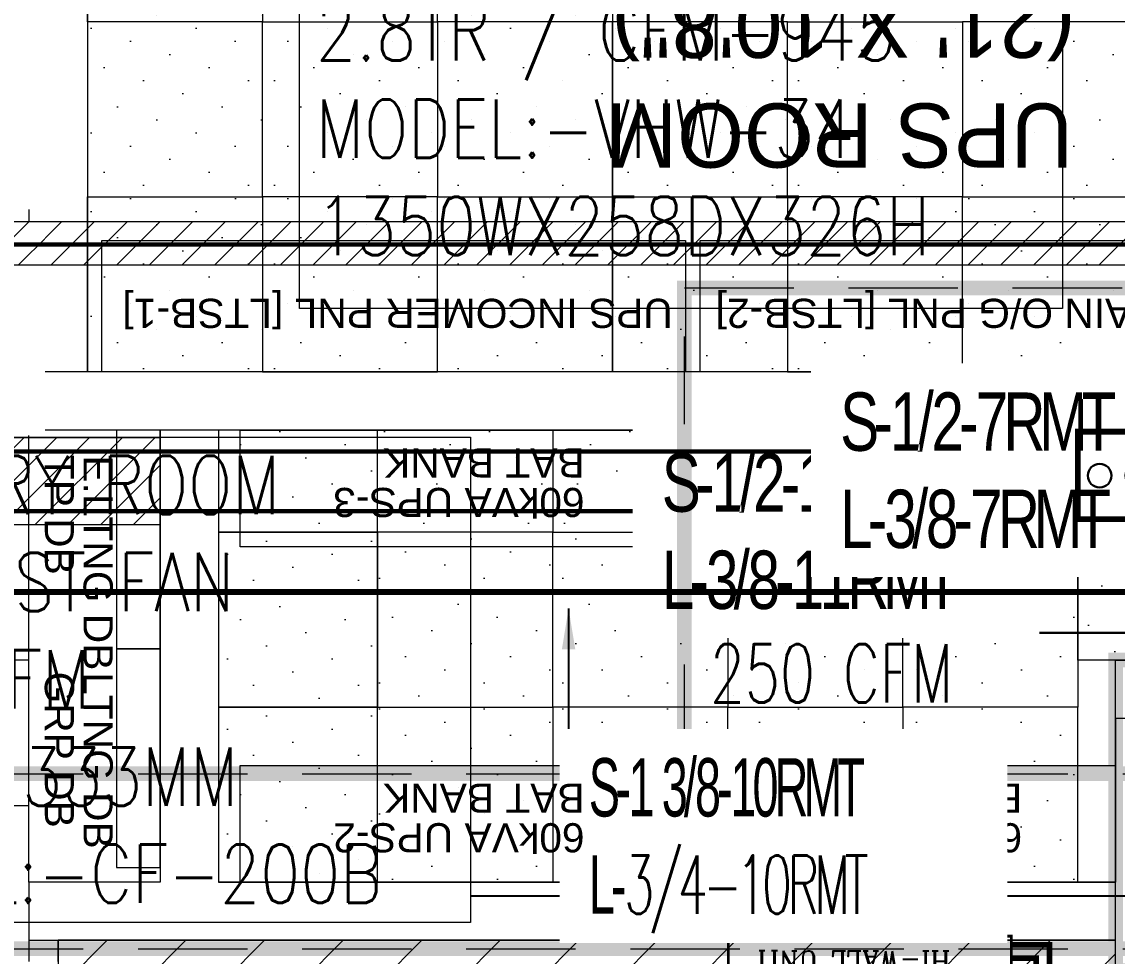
# Model space of a CAD drawing. Header units: millimetres. Extents: x -81374 to 485233, y -39075 to 157313.
# Drawn here: x 42463 to 46217, y 11680 to 14884 of the extents above; entities that cross this region are included whole.
import ezdxf
from ezdxf.enums import TextEntityAlignment as Align

# ---------------------------------------------------------------- set-up
doc = ezdxf.new("R2010")
doc.units = ezdxf.units.MM
for name, pattern in [('CENTER', [2, 1.25, -0.25, 0.25, -0.25]), ('HIDDEN', [0.375, 0.25, -0.125]), ('PHANTOM2', [1.25, 0.625, -0.125, 0.125, -0.125, 0.125, -0.125])]:
    doc.linetypes.add(name, pattern=pattern)
for name, color, linetype, lineweight in [('CB-AC CABLE TRAY', 213, 'Continuous', 15), ('COPPER PIPE ', 4, 'Continuous', 30), ('DRAIN PIPE', 76, 'Continuous', 30), ('G-IMPT', 8, 'Continuous', 5), ('HVAC  SA DUCT', 4, 'Continuous', 30), ('HVAC EA DUCT', 1, 'Continuous', 30), ('HVAC EX GRILLE', 1, 'Continuous', 35), ('HVAC FA DUCTING', 4, 'Continuous', 40), ('HVAC VRF Copper pipes', 140, 'Continuous', 35), ('M HVAC CFM TEXT', 3, 'Continuous', 30), ('M-HVAC-EQUIP TEXT', 230, 'Continuous', 0), ('MEP HVAC UNITS', 160, 'Continuous', 5), ('VRF -COPPER PIPE', 4, 'Continuous', 9)]:
    doc.layers.add(name, color=color, linetype=linetype, lineweight=lineweight)
doc.layers.add('ceiling', color=7, linetype='Continuous', lineweight=5, true_color=0x560d91)
doc.layers.add('EL-CONDUIT PWR-FLR', color=7, linetype='PHANTOM2', lineweight=20, true_color=0x3cd387)
for name, color, linetype in [('ceilings', 253, 'Continuous'), ('CEN', 252, 'CENTER'), ('Hatch 01_UC', 7, 'Continuous'), ('M-HVAC ELLIPTICAL DUCT', 6, 'Continuous'), ('M-HVAC VRV PIPE', 152, 'Continuous'), ('M-HVAC-TEXT', 7, 'Continuous'), ('PCE-HVACTEXT', 7, 'Continuous')]:
    doc.layers.add(name, color=color, linetype=linetype)
doc.styles.add('Arial', font='arial.ttf', dxfattribs={"height": 3})
doc.styles.add('Herbalife_Third Floor - Furniture Layout - 210201$0$CG', font='GOTHIC.TTF')
doc.styles.add('HVAC TEXT', font='Romans.shx', dxfattribs={"width": 0.8, "height": 100})
doc.styles.add('R', font='romans.shx')
doc.styles.add('ROMAND', font='romand__.ttf')
doc.styles.add('romans', font='stylu.ttf', dxfattribs={"height": 125})
doc.styles.add('rs', font='romans.shx', dxfattribs={"width": 0.75})
doc.styles.get("Standard").update_dxf_attribs({"font": 'arial.ttf'})
doc.dimstyles.new('GLAZ ALU', dxfattribs={"dimscale": 100, "dimtxt": 2, "dimasz": 1.4, "dimexe": 0.8, "dimexo": 0.8, "dimgap": 0.75, "dimtad": 1, "dimdec": 0, "dimzin": 0, "dimdsep": 46, "dimtxsty": 'rs', "dimcen": 0.09, "dimclrd": 8, "dimclre": 8, "dimclrt": 2, "dimadec": 0, "dimazin": 0, "dimtfac": 1, "dimtdec": 0, "dimtmove": 0, "dimatfit": 3, "dimfxl": 1, "dimtolj": 1, "dimtzin": 0, "dimarcsym": 0})
doc.dimstyles.new('Vayucon', dxfattribs={"dimtxt": 200, "dimasz": 150, "dimexe": 0, "dimexo": 0, "dimgap": 9e-05, "dimtad": 1, "dimdec": 0, "dimrnd": 5, "dimzin": 0, "dimdsep": 46, "dimtxsty": 'ROMAND', "dimcen": 90, "dimclre": 99, "dimclrt": 7, "dimadec": 0, "dimazin": 0, "dimtfac": 1, "dimtdec": 0, "dimtofl": 0, "dimtmove": 1, "dimatfit": 3, "dimfxl": 1, "dimtolj": 1, "dimtzin": 0, "dimarcsym": 0})
pattern_1 = [(135, (8132.28, -13865.92), (-134.70384, -44.90128), [0, -127])]
pattern_2 = [(135, (6932.28, -13865.92), (-134.70384, -44.90128), [0, -127])]

# ---------------------------------------------------------------- blocks, each defined once
blk = doc.blocks.new('ng')
at = {"layer": 'CEN', "color": 9, "linetype": 'HIDDEN', "lineweight": 0, "ltscale": 1500, "true_color": 0xc7c8ca}
for p, q in [((49174.7, 27739), (40124.2, 27739)), ((49174.7, 27139), (40124.2, 27139))]:
    blk.add_line(p, q, dxfattribs=at)
at = {"layer": 'CEN', "color": 9, "linetype": 'Continuous', "lineweight": 0, "true_color": 0xc7c8ca}
blk.add_lwpolyline([(39134.2, 27814), (40199.2, 27814), (40199.2, 26749), (39134.2, 26749)], close=True, dxfattribs=at)
at = {"layer": 'CEN', "color": 9, "linetype": 'HIDDEN', "lineweight": 0, "ltscale": 1500, "true_color": 0xc7c8ca}
blk.add_lwpolyline([(41677, 27139), (41677, 25472.8), (37577, 25472.8), (37577, 27139)], dxfattribs=at)
blk = doc.blocks.new('floor plan 1')
at = {"layer": 'G-IMPT', "color": 8, "ltscale": 500}
for p, q in [((15583, -50736.7), (15583, -50809.4)), ((15683, -50809.4), (15683, -50736.7)), ((15683, -50809.4), (11958.8, -50809.4)), ((15683, -51009.4), (15683, -50809.4)), ((11958.8, -51009.4), (15033, -51009.4)), ((11958.8, -51570.7), (11958.8, -51009.4)), ((11958.8, -51409.4), (11958.8, -51009.4)), ((11958.8, -51009.4), (13458.8, -51009.4)), ((15033, -51009.4), (11958.8, -51009.4)), ((13458.8, -51009.4), (13458.8, -51409.4)), ((13458.8, -51409.4), (13458.8, -51009.4)), ((13458.8, -51009.4), (14958.8, -51009.4)), ((14958.8, -51009.4), (14958.8, -51409.4)), ((15033, -52559.4), (15033, -51009.4)), ((15233, -51009.4), (15683, -51009.4)), ((15233, -52559.4), (15233, -51009.4)), ((15683, -51009.4), (15683, -52559.4)), ((15383, -51059.4), (15233, -51059.4)), ((15233, -51059.4), (15233, -51809.4)), ((15383, -51809.4), (15383, -51059.4)), ((15683, -51270.7), (17664.6, -51270.7)), ((13458.8, -51409.4), (11958.8, -51409.4)), ((14958.8, -51409.4), (13458.8, -51409.4)), ((10893.8, -51570.7), (11958.8, -51570.7)), ((15683, -51770.7), (17664.6, -51770.7)), ((15233, -51809.4), (15383, -51809.4)), ((15383, -51809.4), (15233, -51809.4)), ((15233, -51809.4), (15233, -52559.4)), ((15383, -52559.4), (15383, -51809.4)), ((11958.8, -52559.4), (11958.8, -52159.4)), ((11958.8, -52159.4), (13458.8, -52159.4)), ((13458.8, -52159.4), (13458.8, -52559.4)), ((13458.8, -52559.4), (13458.8, -52159.4)), ((13458.8, -52159.4), (14958.8, -52159.4)), ((14958.8, -52159.4), (14958.8, -52559.4)), ((10509.9, -52559.4), (15683, -52559.4)), ((13458.8, -52559.4), (11958.8, -52559.4)), ((14958.8, -52559.4), (13458.8, -52559.4)), ((15233, -52559.4), (15383, -52559.4)), ((15683, -56209.4), (15683, -52559.4)), ((10509.9, -52759.4), (15683, -52759.4)), ((11383, -52759.4), (13383, -52759.4)), ((13383, -52759.4), (13383, -53209.4)), ((13433, -53209.4), (13433, -52759.4)), ((13433, -52759.4), (15433, -52759.4)), ((15433, -52759.4), (15433, -53209.4)), ((15483, -56009.4), (15483, -52759.4)), ((13383, -53209.4), (11383, -53209.4)), ((15433, -53209.4), (13433, -53209.4))]:
    blk.add_line(p, q, dxfattribs=at)
at = {"layer": 'CEN', "linetype": 'Continuous'}
blk.add_blockref('ng', (-28240.4, -78519.6), dxfattribs=at)
at = {"layer": 'G-IMPT', "color": 8, "ltscale": 500}
for s, height, style, p in [('60kVA UPS-1', 100, 'Arial', (12278.5, -51211.2, 0)), ('60kVA UPS-2', 100, 'Arial', (13778.5, -51211.2, 0)), ('BAT BANK', 100, 'Arial', (12278.5, -51346.8, 0)), ('BAT BANK', 100, 'Arial', (13778.5, -51346.8, 0)), ('40kVA UPS', 100, 'Arial', (12278.5, -52361.2, 0)), ('60kVA UPS-3', 100, 'Arial', (13778.5, -52361.2, 0)), ('BAT BANK', 100, 'Arial', (12278.5, -52496.8, 0)), ('BAT BANK', 100, 'Arial', (13778.5, -52496.8, 0)), ('UPS MAIN O/G PNL [LTSB-2]', 100, 'Arial', (11459.1, -53009.9, 0)), ('UPS INCOMER PNL [LTSB-1]', 100, 'Arial', (13476.5, -53009.9, 0)), ('UPS ROOM', 220, 'Herbalife_Third Floor - Furniture Layout - 210201$0$CG', (12104.5, -53679.8)), ('(21\' X 10\'8")', 220, 'Herbalife_Third Floor - Furniture Layout - 210201$0$CG', (12096.1, -54056.2))]:
    blk.add_text(s, height=height, dxfattribs=dict(at, style=style)).set_placement(p)
at = {"layer": 'G-IMPT', "color": 8, "ltscale": 500, "style": 'Arial'}
for s, p in [('LTNG DB', (15496, -51729.1, 0)), ('GRP DB', (15628.8, -51731.1, 0)), ('E.LTNG DB', (15496, -52472.6, 0)), ('TP DB', (15628.8, -52474.6, 0))]:
    blk.add_text(s, height=100, rotation=90, dxfattribs=at).set_placement(p)
at = {"layer": 'G-IMPT', "color": 8, "ltscale": 500}
for rotation, p in [(359.9992, (39680.6, -4989.6, 0)), (359.9992, (35886.7, -10139.3, 0)), (270.0008, (28873.3, -20643.5, 0)), (359.9992, (11975.3, -26935.4, 0)), (359.9992, (15267.6, -26935.4, 0)), (359.9992, (26686.3, -26987.7, 0)), (270.0008, (15861.1, -28615, 0)), (89.9992, (23697.8, -33300.6, 0)), (89.9992, (23597.9, -35337.7, 0)), (89.9992, (23597.9, -37388.3, 0)), (359.9992, (13750.4, -37781.5, 0)), (89.9992, (23697.8, -40746.8, 0)), (89.9992, (23597.8, -44302.5, 0)), (89.9992, (23597.8, -46399.1, 0)), (89.9992, (23697.8, -48339.8, 0)), (89.9992, (23697.8, -54280, 0)), (359.9992, (27418.1, -55702.4, 0)), (89.9992, (9671.9, -65856.5, 0)), (359.9992, (4684.1, -67403.4, 0)), (359.9992, (8737.2, -67403.4, 0))]:
    blk.add_attdef('PARTITIONTYPE', text='', height=200, rotation=rotation, dxfattribs=at).set_placement(p, align=Align.MIDDLE_CENTER)
blk = doc.blocks.new('GRID')
at = {"layer": 'ceilings', "lineweight": 5, "transparency": 33554597}
h = blk.add_hatch(dxfattribs=at)
h.set_pattern_fill('DOTS', color=8, scale=80, angle=45)
h.paths.add_polyline_path([(56229.9, 61282.6), (56229.9, 61882.6), (56829.9, 61882.6), (56829.9, 61282.6)])
at = {"layer": 'ceilings', "color": 8, "lineweight": 5}
blk.add_lwpolyline([(56229.9, 61282.6), (56229.9, 61882.6), (56829.9, 61882.6), (56829.9, 61282.6)], close=True, dxfattribs=at)
blk = doc.blocks.new('EX G')
at = {"layer": 'HVAC EX GRILLE', "linetype": 'Continuous'}
h = blk.add_hatch(dxfattribs=at)
h.set_pattern_fill('ANSI32', color=256, scale=27, angle=270, style=0)
h.set_pattern_definition([(315, (186590.932, 21884.768), (7.159456, 7.159456), []), (315, (186590.932, 21879.995), (7.159456, 7.159456), [])])
h.paths.add_polyline_path([(195069.2, 21794.3), (195034.1, 21794.3), (195088.1, 21703.6), (195142.1, 21794.3), (195107, 21794.3), (195107, 21875), (195088.1, 21875), (195069.2, 21875)])
h = blk.add_hatch(dxfattribs=at)
h.set_pattern_fill('ANSI32', color=256, scale=27, angle=90, style=0)
h.set_pattern_definition([(45, (186590.932, 21143.809), (7.159456, -7.159456), []), (45, (186590.932, 21148.582), (7.159456, -7.159456), [])])
h.paths.add_polyline_path([(195069.2, 21234.3), (195034.1, 21234.3), (195088.1, 21325), (195142.1, 21234.3), (195107, 21234.3), (195107, 21153.5), (195088.1, 21153.5), (195069.2, 21153.5)])
for p, q in [((195069.2, 21875), (195107, 21875)), ((195069.2, 21875), (195069.2, 21794.3)), ((195107, 21875), (195107, 21794.3)), ((195069.2, 21794.3), (195034.1, 21794.3)), ((195034.1, 21794.3), (195088.1, 21703.6)), ((195088.1, 21703.6), (195142.1, 21794.3)), ((195107, 21794.3), (195142.1, 21794.3)), ((195263.1, 21631), (194913.1, 21631)), ((195263.1, 21572.6), (194913.1, 21572.6)), ((195263.1, 21514.3), (194913.1, 21514.3)), ((194913.1, 21456), (195263.1, 21456)), ((194913.1, 21397.6), (195263.1, 21397.6)), ((195034.1, 21234.3), (195088.1, 21325)), ((195088.1, 21325), (195142.1, 21234.3)), ((195069.2, 21234.3), (195034.1, 21234.3)), ((195069.2, 21153.5), (195069.2, 21234.3)), ((195107, 21234.3), (195142.1, 21234.3)), ((195107, 21153.5), (195107, 21234.3)), ((195069.2, 21153.5), (195107, 21153.5))]:
    blk.add_line(p, q, dxfattribs=at)
at = {"layer": 'HVAC EX GRILLE', "linetype": 'Continuous', "const_width": 5}
blk.add_lwpolyline([(195263.1, 21689.3), (194913.1, 21689.3), (194913.1, 21339.3), (195263.1, 21339.3)], close=True, dxfattribs=at)
blk = doc.blocks.new('*U129')
at = {"layer": 'CB-AC CABLE TRAY', "true_color": 0xa953a0}
h = blk.add_hatch(dxfattribs=at)
h.set_pattern_fill('ANSI31', color=215, scale=25)
h.set_pattern_definition([(45, (-902892.946, 1102908.66), (-56.1266008, 56.1266008), [])])
h.paths.add_polyline_path([(-88704.9, -150.4), (-88704.9, 149.4), (-86828.6, 149.4), (-86828.6, -150.4)])
at = {"layer": 'CB-AC CABLE TRAY', "color": 215, "true_color": 0xa953a0}
blk.add_lwpolyline([(-88704.9, -150.4), (-88704.9, 149.4), (-86828.6, 149.4), (-86828.6, -150.4)], close=True, dxfattribs=at)
blk = doc.blocks.new('HI-WALL UNIT - 1.5TR')
at = {"layer": 'MEP HVAC UNITS', "const_width": 10}
for points in [[(382386.8, 113824.5, 0.530834), (382402.7, 113915.1), (382382.7, 113915.1), (382424.9, 113993.4), (382467, 113915), (382447, 113915, -0.508228), (382387.2, 113824.6)], [(382830.7, 113824.1, -0.530834), (382814.9, 113914.7), (382834.9, 113914.7), (382792.9, 113993.1), (382750.7, 113914.8), (382770.7, 113914.7, 0.508228), (382830.3, 113824.2)]]:
    blk.add_lwpolyline(points, format="xyb", dxfattribs=at)
blk.add_lwpolyline([(382575.5, 113853.7), (382619.8, 113853.7), (382619.8, 113914.9), (382639.8, 113914.9), (382597.7, 113993.3), (382555.6, 113914.9), (382575.5, 113914.9)], close=True, dxfattribs=at)
blk.add_lwpolyline([(383136.7, 113558), (382166.7, 113558), (382166.9, 113707.7, -0.414214), (382242, 113782.6), (383012.6, 113782, -0.303397), (383136.9, 113707.7)], format="xyb", close=True, dxfattribs=at)
at = {"layer": 'MEP HVAC UNITS', "const_width": 2.53}
for points in [[(383109.6, 113745.6), (382177.2, 113745.6)], [(383086, 113765.7), (382194.4, 113765.7)], [(383136.9, 113705.4), (382166.9, 113705.4)], [(383129, 113725.5), (382169.1, 113725.5)]]:
    blk.add_lwpolyline(points, dxfattribs=at)
at = {"layer": 'M HVAC CFM TEXT', "color": 7, "insert": (383048.8, 113642), "char_height": 67.2, "width": 904.861, "attachment_point": 6, "rotation": 359.9494}
blk.add_mtext('{\\Fcomplex.shx|c0; HI-WALL UNIT}', dxfattribs=at)
blk = doc.blocks.new('drain pump')
at = {"layer": 'HVAC  SA DUCT', "color": 3, "const_width": 20}
blk.add_lwpolyline([(232195.4, 109654.3), (232195.4, 109953.9), (231895.4, 109953.9), (231895.4, 109654.3)], close=True, dxfattribs=at)
at = {"layer": 'HVAC  SA DUCT', "color": 0}
for centre in [(232044.7, 109879.1, -22), (232044.7, 109749.7, -22)]:
    blk.add_circle(centre, 40.5, dxfattribs=at)
blk = doc.blocks.new('*U197')
at = {"layer": 'CB-AC CABLE TRAY', "true_color": 0xa953a0}
h = blk.add_hatch(dxfattribs=at)
h.set_pattern_fill('ANSI31', color=215, scale=25)
h.set_pattern_definition([(45, (-896806.93, 1102758.66), (-56.1266008, 56.1266008), [])])
h.paths.add_polyline_path([(-88704.9, -150.4), (-88704.9, -0.6), (-80742.6, -0.6), (-80742.6, -150.4)])
at = {"layer": 'CB-AC CABLE TRAY', "color": 215, "true_color": 0xa953a0}
blk.add_lwpolyline([(-88704.9, -150.4), (-88704.9, -0.6), (-80742.6, -0.6), (-80742.6, -150.4)], close=True, dxfattribs=at)

msp = doc.modelspace()

# ---------------------------------------------------------------- hatches: boundary and pattern name
at = {"layer": 'ceilings', "lineweight": 5, "true_color": 0x136734}
h = msp.add_hatch(dxfattribs=at)
h.set_pattern_fill('DOTS', color=116, scale=80, angle=135)
h.set_pattern_definition(pattern_2)
h.paths.add_polyline_path([(43682.8, 13484.1), (43137.8, 13484.1), (43137.8, 13134.1), (43682.8, 13134.1)])
h = msp.add_hatch(dxfattribs=at)
h.set_pattern_fill('DOTS', color=116, scale=80, angle=135)
h.set_pattern_definition(pattern_2)
h.paths.add_polyline_path([(43682.8, 13484.1), (44282.8, 13484.1), (44282.8, 13134.1), (43682.8, 13134.1)])
h = msp.add_hatch(dxfattribs=at)
h.set_pattern_fill('DOTS', color=116, scale=80, angle=135)
h.set_pattern_definition(pattern_1)
h.paths.add_polyline_path([(44882.8, 13484.1), (44282.8, 13484.1), (44282.8, 13134.1), (44882.8, 13134.1)])
h = msp.add_hatch(dxfattribs=at)
h.set_pattern_fill('DOTS', color=116, scale=80, angle=135)
h.set_pattern_definition(pattern_1)
h.paths.add_polyline_path([(44882.8, 13484.1), (45482.8, 13484.1), (45482.8, 13134.1), (44882.8, 13134.1)])
h = msp.add_hatch(dxfattribs=at)
h.set_pattern_fill('DOTS', color=116, scale=80, angle=135)
h.set_pattern_definition(pattern_1)
h.paths.add_polyline_path([(46082.8, 13484), (45482.8, 13484.1), (45482.8, 13134.1), (46082.8, 13134)])
h = msp.add_hatch(dxfattribs=at)
h.set_pattern_fill('DOTS', color=116, scale=80, angle=135)
h.set_pattern_definition([(135, (7055.62, -13865.92), (-134.70384, -44.90128), [0, -127])])
h.paths.add_polyline_path([(46082.8, 13484), (46682.8, 13484), (46682.8, 13134), (46082.8, 13134)])
h = msp.add_hatch(dxfattribs=at)
h.set_pattern_fill('DOTS', color=116, scale=80, angle=135)
h.set_pattern_definition([(135, (6932.28, -14465.92), (-134.70384, -44.90128), [0, -127])])
h.paths.add_polyline_path([(43682.8, 13134.1), (43137.8, 13134.1), (43137.8, 12534), (43682.8, 12534)])
h = msp.add_hatch(dxfattribs=at)
h.set_pattern_fill('DOTS', color=116, scale=80, angle=135)
h.set_pattern_definition([(135, (7055.62, -14215.93), (-134.70384, -44.90128), [0, -127])])
h.paths.add_polyline_path([(46082.8, 13134), (46682.8, 13134), (46682.8, 12695.3), (46082.8, 12695.3)])
h = msp.add_hatch(dxfattribs=at)
h.set_pattern_fill('DOTS', color=116, scale=80, angle=135)
h.set_pattern_definition([(135, (6932.28, -15065.92), (-134.70384, -44.90128), [0, -127])])
h.paths.add_polyline_path([(43682.8, 12534), (43137.8, 12534), (43137.8, 11934), (43682.8, 11934)])
at = {"layer": 'Hatch 01_UC', "linetype": 'Continuous', "lineweight": 0, "transparency": 33554597}
h = msp.add_hatch(dxfattribs=at)
h.set_pattern_fill('ANSI31', color=8, scale=60, angle=180)
h.set_pattern_definition([(225, (68726.9, 39859.97), (134.7038, -134.7038), [])])
h.paths.add_polyline_path([(42587.8, 7042.3), (49082.8, 7042.3), (49082.8, 10634), (47782.8, 10634), (47782.8, 11734.1), (47277, 11734.1), (47277, 11630.3), (46212, 11630.3), (46212, 11734.1), (42587.8, 11734.1)])
h.paths.add_polyline_path([(48430.3, 10034), (48430.3, 7642.3), (43030.3, 7642.3), (43030.3, 10034)], flags=16)

# ---------------------------------------------------------------- linework, layer by layer
at = {"layer": 'ceiling', "color": 8, "linetype": 'Continuous'}
msp.add_lwpolyline([(49082.8, 10634), (47782.8, 10634), (47782.8, 11734.1), (47277, 11734.1), (47277, 11630.3), (46212, 11630.3), (46212, 11734.1), (42587.8, 11734.1), (42587.8, 7042.3), (49082.8, 7042.3), (49082.8, 10634)], dxfattribs=at)
at = {"layer": 'ceilings', "color": 8, "lineweight": 5}
for points in [[(43682.8, 13484.1), (43137.8, 13484.1), (43137.8, 13134.1), (43682.8, 13134.1)], [(43682.8, 13484.1), (44282.8, 13484.1), (44282.8, 13134.1), (43682.8, 13134.1)], [(44882.8, 13484.1), (44282.8, 13484.1), (44282.8, 13134.1), (44882.8, 13134.1)], [(44882.8, 13484.1), (45482.8, 13484.1), (45482.8, 13134.1), (44882.8, 13134.1)], [(46082.8, 13484), (45482.8, 13484.1), (45482.8, 13134.1), (46082.8, 13134)], [(46082.8, 13484), (46682.8, 13484), (46682.8, 13134), (46082.8, 13134)], [(43682.8, 13134.1), (43137.8, 13134.1), (43137.8, 12534), (43682.8, 12534)], [(46082.8, 13134), (46682.8, 13134), (46682.8, 12695.3), (46082.8, 12695.3)], [(43682.8, 12534), (43137.8, 12534), (43137.8, 11934), (43682.8, 11934)]]:
    msp.add_lwpolyline(points, close=True, dxfattribs=at)
at = {"layer": 'CEN', "color": 11, "linetype": 'Continuous', "lineweight": 0, "const_width": 50}
msp.add_lwpolyline([(47277, 11630.3), (46212, 11630.3), (46212, 12695.3), (47277, 12695.3)], close=True, dxfattribs=at)
at = {"layer": 'CEN', "color": 11, "linetype": 'HIDDEN', "lineweight": 0, "ltscale": 1500, "const_width": 50}
for points in [[(37236.5, 12305.3), (46287, 12305.3)], [(37236.5, 11705.3), (46287, 11705.3)]]:
    msp.add_lwpolyline(points, dxfattribs=at)
at = {"layer": 'COPPER PIPE ', "color": 4, "linetype": 'Continuous', "const_width": 15}
msp.add_lwpolyline([(40705, 11715.5), (40705, 13205.9), (48608.4, 13205.9), (48608.4, 13410), (49039.3, 13410), (49039.3, 13359.5)], dxfattribs=at)
at = {"layer": 'DRAIN PIPE', "color": 76, "linetype": 'Continuous', "const_width": 20}
msp.add_lwpolyline([(48524.9, 11539.3), (45985.6, 11539.3), (45985.6, 11718.6), (45854.8, 11718.6)], dxfattribs=at)
at = {"layer": 'EL-CONDUIT PWR-FLR', "color": 8, "linetype": 'Continuous'}
for p, q in [((47277, 12495.3), (46212, 12495.3)), ((46212, 12495.3), (46212, 11934))]:
    msp.add_line(p, q, dxfattribs=at)
at = {"layer": 'HVAC EA DUCT'}
for p, q in [((44849.7, 13138.3), (46354.4, 13138.3)), ((44849.7, 12788.3), (44849.7, 13138.3)), ((46354.4, 12788.3), (44849.7, 12788.3))]:
    msp.add_line(p, q, dxfattribs=at)
at = {"layer": 'HVAC FA DUCTING', "color": 3}
for p, q in [((45947.2, 13138.3, 0), (45257.2, 13138.3, 0)), ((45947.2, 12788.3, 0), (45257.2, 12788.3, 0))]:
    msp.add_line(p, q, dxfattribs=at)
at = {"layer": 'M-HVAC VRV PIPE', "color": 3, "linetype": 'Continuous', "const_width": 20}
msp.add_lwpolyline([(48256.3, 353.5), (48256.3, 11481.8), (45940.1, 11481.8), (45940.1, 11673), (45854.8, 11673.1)], dxfattribs=at)
at = {"layer": 'VRF -COPPER PIPE', "color": 0}
for points in [[(43414.6, 15681.4), (46029.9, 15681.4), (46029.9, 13900.8), (43414.6, 13900.8)], [(41687.4, 13459.3), (44000.7, 13459.3), (44000.7, 11795), (41687.4, 11795)]]:
    msp.add_lwpolyline(points, close=True, dxfattribs=at)

# ---------------------------------------------------------------- block references
at = {"linetype": 'Continuous', "rotation": 180}
msp.add_blockref('floor plan 1', (58170.8, -39075.4), dxfattribs=at)
at = {"layer": 'CB-AC CABLE TRAY', "color": 4, "linetype": 'HIDDEN', "rotation": 359.9997198436913}
msp.add_blockref('*U129', (129766.4, 13308.9), dxfattribs=at)
at = {"layer": 'ceilings'}
for p, rotation in [((-18594.8, 71713.9), 270), ((-17394.8, 71713.9), 270), ((105170.4, -41945.8), 89.99999999999999), ((106970.4, -41945.8), 89.99999999999999), ((-18594.8, 70513.9), 270), ((-17394.8, 70513.9), 270), ((-16794.8, 70513.9), 270), ((-15594.8, 70513.9), 270), ((106165.4, -43695.8), 89.99999999999999), ((107365.4, -43695.8), 89.99999999999999), ((-17599.8, 68763.9), 270), ((-16399.8, 68763.9), 270)]:
    msp.add_blockref('GRID', p, dxfattribs=dict(at, rotation=rotation))
at = {"layer": 'ceilings', "xscale": -1}
for p, rotation in [((-18594.8, -41945.8), 269.9999999999999), ((-17394.8, -41945.8), 269.9999999999999), ((-16794.8, -41945.8), 269.9999999999999), ((-15594.8, -41945.8), 269.9999999999999), ((105170.4, 70513.9), 89.99999999999987), ((106970.4, 70513.9), 89.99999999999987), ((-17599.8, -43695.8), 269.9999999999999), ((-16399.8, -43695.8), 269.9999999999999), ((106165.4, 68763.9), 89.99999999999987), ((107365.4, 68763.9), 89.99999999999987)]:
    msp.add_blockref('GRID', p, dxfattribs=dict(at, rotation=rotation))
at = {"layer": 'HVAC VRF Copper pipes', "color": 0, "xscale": 0.7142857142726866, "yscale": 0.7142857142726866, "zscale": 0.7142857142726866, "rotation": 269.9999999968313}
msp.add_blockref('EX G', (29837.9, 152312, 0), dxfattribs=at)
at = {"layer": 'M-HVAC ELLIPTICAL DUCT', "linetype": 'Continuous', "rotation": 180}
msp.add_blockref('HI-WALL UNIT - 1.5TR', (428021.6, 125305.9), dxfattribs=at)

# ---------------------------------------------------------------- texts
at = {"layer": 'M-HVAC-EQUIP TEXT', "color": 0, "char_height": 200, "width": 2764.508, "attachment_point": 1, "style": 'HVAC TEXT'}
for s, insert in [("{\\H0.99999x;VRF V-HIWALL UNIT IDU - 2 NO'S\\P2.8TR / CFM-945\\PMODEL:-VHW-34\\P1350WX258DX326H}", (43471.5, 15618)), ('{\\Fromans.shx|c1;\\H0.99999x;BATTERY ROOM EXHAUST FAN \\P\\Fromans.shx|c0;250 CFM\\PDIA - 333MM\\PMODEL:-CF-200B}', (41744.2, 13395.9))]:
    msp.add_mtext(s, dxfattribs=dict(at, insert=insert))
at = {"layer": 'M-HVAC-TEXT', "color": 7, "insert": (45238.7, 12749.4, 0), "char_height": 200, "width": 13359.771, "attachment_point": 2, "style": 'R'}
msp.add_mtext('{\\W0.7;250 CFM\\P350x150}', dxfattribs=at)

# ---------------------------------------------------------------- leaders
at = {"layer": 'M-HVAC ELLIPTICAL DUCT', "color": 6, "linetype": 'Continuous'}
msp.add_leader([(46800, 12748.3, 0), (46800, 11885.5, 0), (44000.7, 11885.5, 0)], dimstyle='Vayucon', dxfattribs=at)

# ---------------------------------------------------------------- next in the draw order: texts
at = {"layer": 'M-HVAC-TEXT', "char_height": 200, "width": 1193.907, "attachment_point": 7, "style": 'romans', "bg_fill": 2}
for s, insert in [('{\\W0.75;\\T0.75;\\C4;S-5/8-5RMT \\P\\pxt5.333333;L-3/8-5RMT}', (41227.6, 14338.4)), ('{\\W0.8;\\C4;S-7/8-3RMT \\P\\pxt5.333333;L-3/8-3RMT}', (41248.4, 13563)), ('{\\W0.75;\\T0.75;\\C4;S-1/2-11RMT \\P\\pxt5.333333;L-3/8-11RMT}', (44656.7, 12867.8))]:
    msp.add_mtext(s, dxfattribs=dict(at, insert=insert))

# ---------------------------------------------------------------- next in the draw order: linework, layer by layer
at = {"layer": 'M-HVAC VRV PIPE', "color": 171, "linetype": 'Continuous', "const_width": 15}
for points in [[(40832.9, 13992), (40832.9, 14120.8), (48945.9, 14120.8), (48946.2, 14609.2)], [(40891.3, 12522.9), (40891.3, 13410.4), (46575.2, 13410.4)]]:
    msp.add_lwpolyline(points, dxfattribs=at)
at = {"layer": 'M-HVAC VRV PIPE', "linetype": 'Continuous', "const_width": 20}
msp.add_lwpolyline([(52071.4, 12928.9), (41565.1, 12928.9)], dxfattribs=at)

# ---------------------------------------------------------------- next in the draw order: block references
at = {"layer": 'CB-AC CABLE TRAY', "color": 4, "linetype": 'HIDDEN', "rotation": 359.9997198436913}
msp.add_blockref('*U197', (129764.9, 14199.6), dxfattribs=at)

# ---------------------------------------------------------------- next in the draw order: leaders
at = {"layer": 'PCE-HVACTEXT', "ltscale": 0.25}
msp.add_leader([(44337.3, 12871.8), (44337.3, 12090.9), (45465.5, 12090.9)], dimstyle='GLAZ ALU', override={"dimtad": 0, "dimclrd": 7, "dimclrt": 256, "dimfxl": 100, "dimfxlon": 1, "dimtfill": 1, "dimarcsym": 1}, dxfattribs=at)

# ---------------------------------------------------------------- next in the draw order: texts
at = {"layer": 'M-HVAC-TEXT', "insert": (45268, 13076.8), "char_height": 200, "width": 1193.907, "attachment_point": 7, "style": 'romans', "bg_fill": 2}
msp.add_mtext('{\\W0.75;\\T0.75;\\C171;S-1/2-7RMT \\P\\pxt5.333333;L-3/8-7RMT}', dxfattribs=at)

# ---------------------------------------------------------------- next in the draw order: linework, layer by layer
at = {"layer": 'CEN', "color": 11, "linetype": 'HIDDEN', "lineweight": 0, "ltscale": 1500, "const_width": 50}
msp.add_lwpolyline([(44734.2, 12305.3), (44734.2, 13971.5), (48834.2, 13971.5), (48834.2, 12305.3)], dxfattribs=at)

# ---------------------------------------------------------------- next in the draw order: block references
at = {"layer": 'DRAIN PIPE', "linetype": 'Continuous', "rotation": 89.99999999999285}
msp.add_blockref('drain pump', (156036.7, -218717), dxfattribs=at)

# ---------------------------------------------------------------- next in the draw order: texts
at = {"layer": 'M-HVAC-TEXT', "insert": (44406.5, 11758.7), "char_height": 200, "width": 1334.442, "attachment_point": 7, "style": 'romans', "bg_fill": 2}
msp.add_mtext('\\pxql;{\\W0.6;\\T0.75;\\C150;S-1 3/8-10RMT\\P\\pt1;L-\\Fromans.shx|c1;3/4-10RMT}', dxfattribs=at)

doc.saveas('drawing.dxf')
